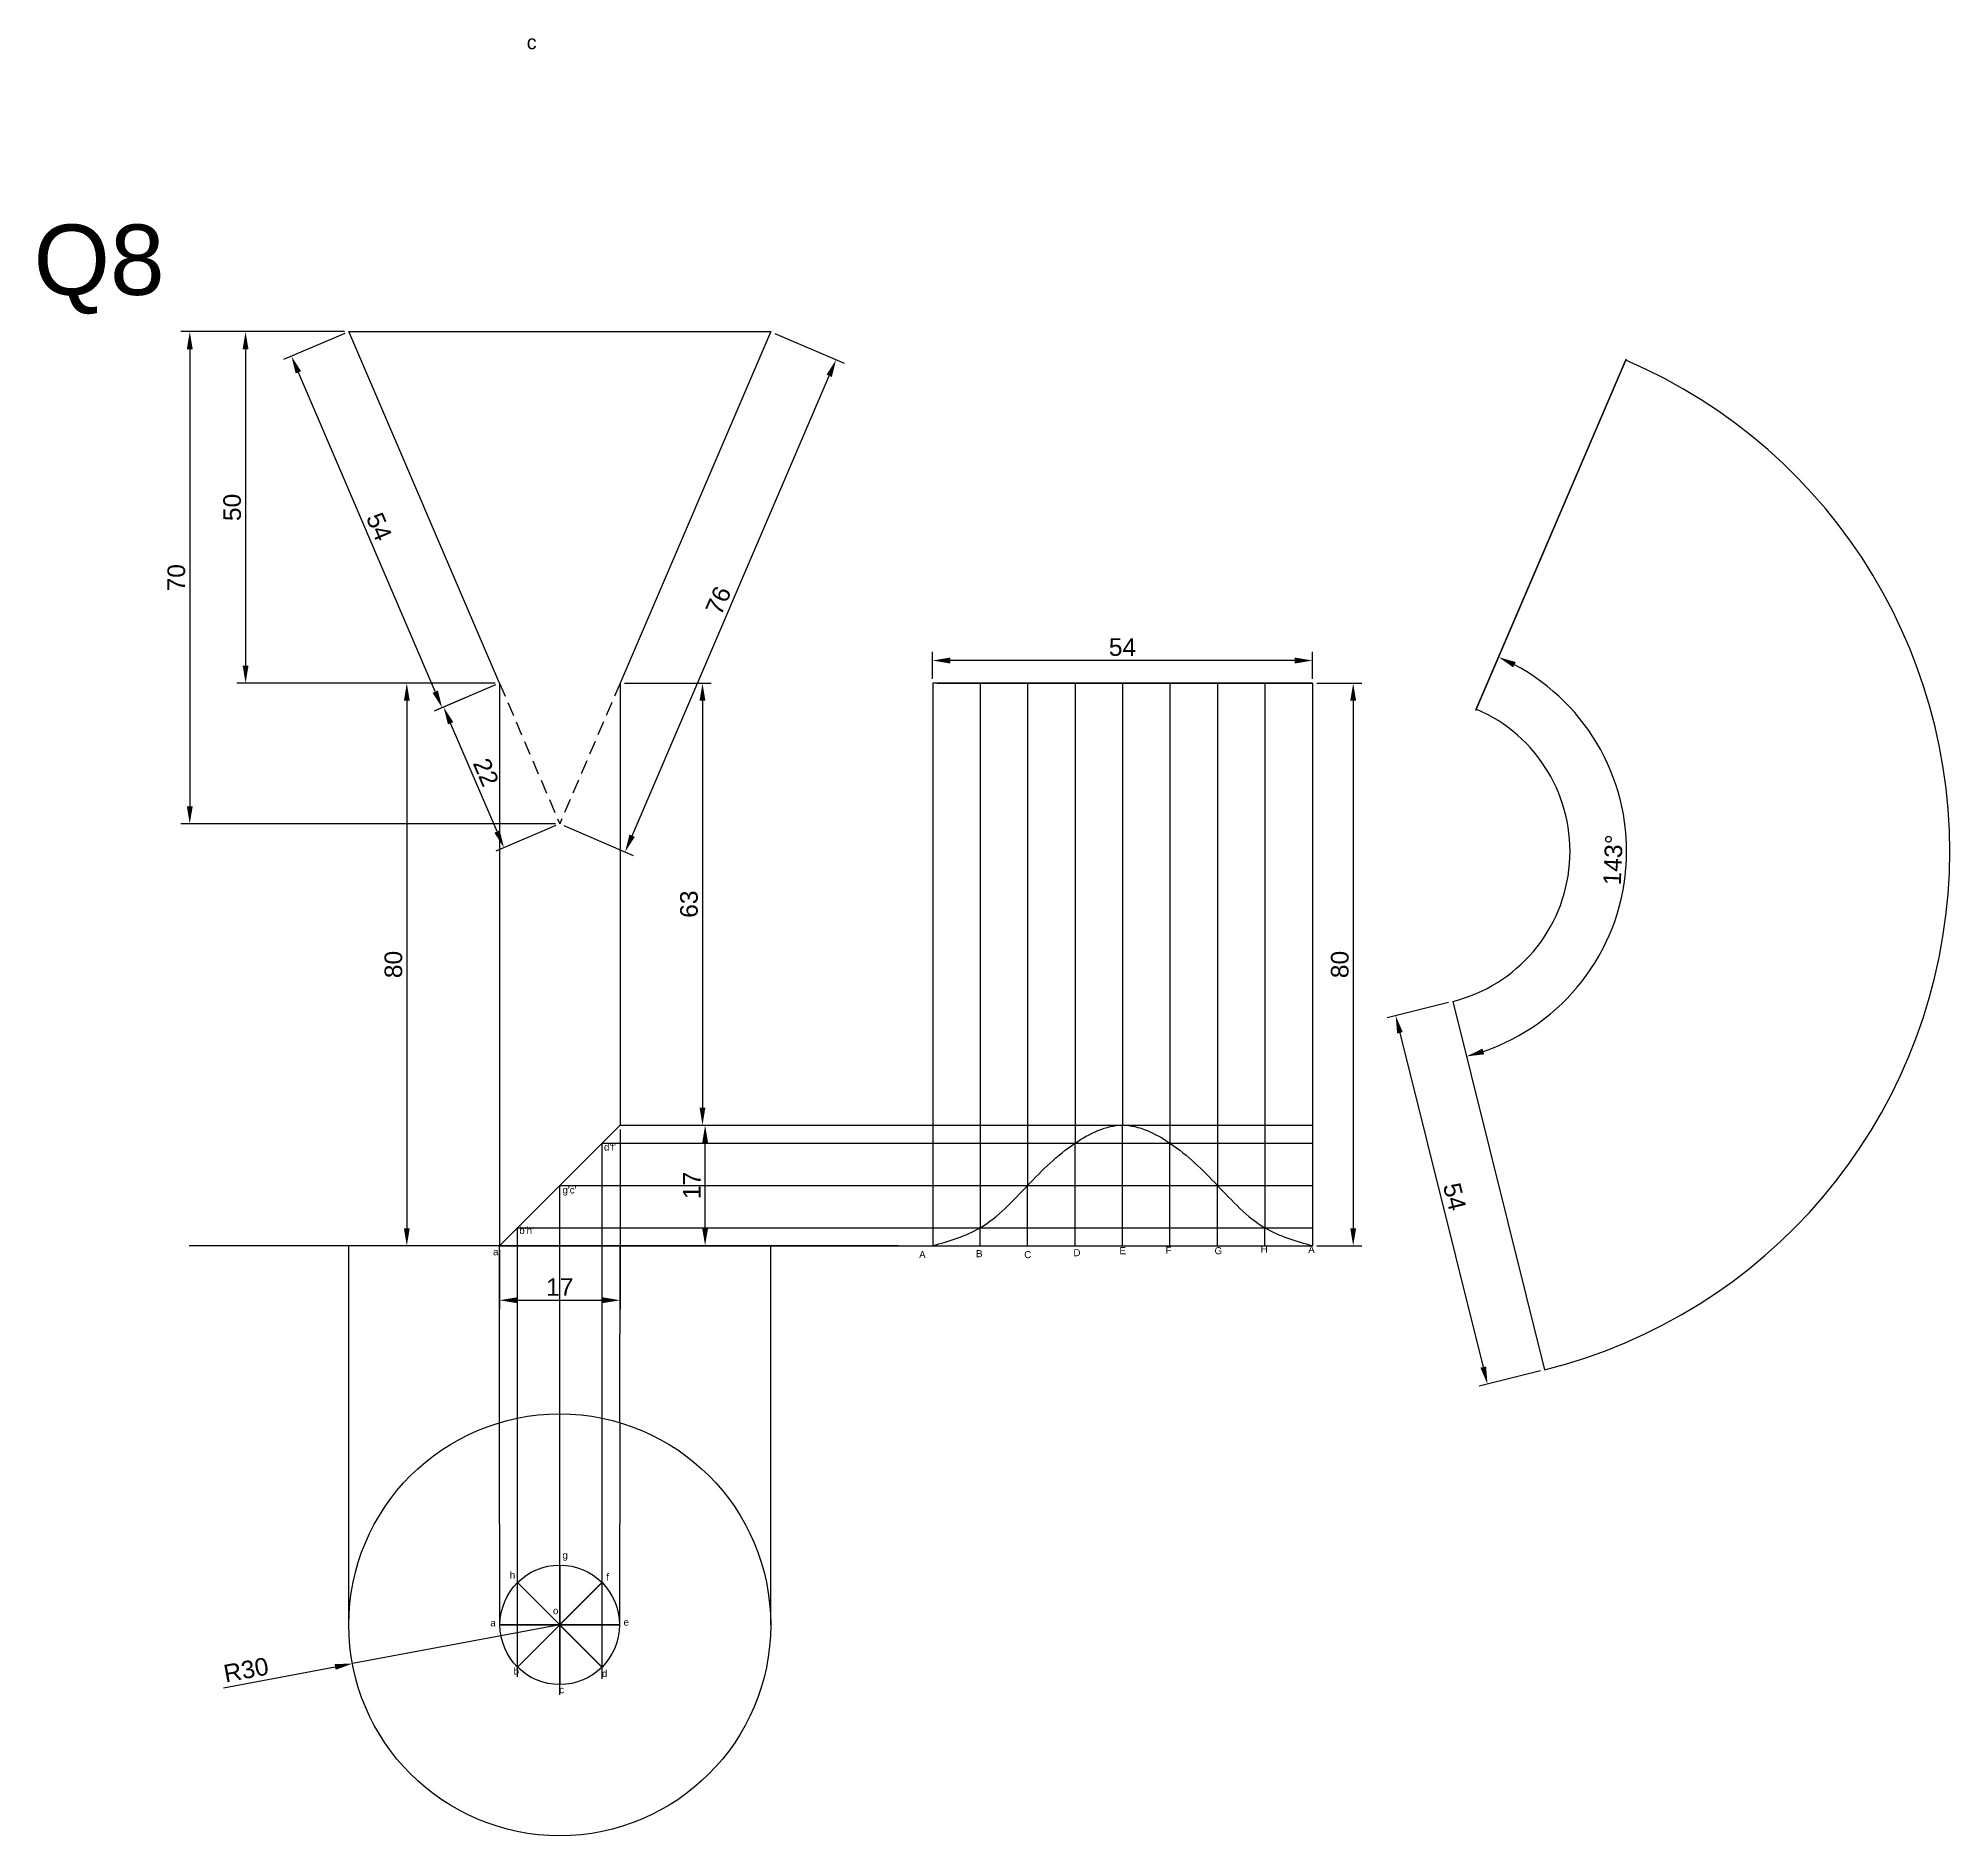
# Model space of a CAD drawing. Header units: millimetres. Extents: x 137 to 7220, y 7466 to 9893.
# Drawn here: x 4106.9 to 4378.7, y 7828.4 to 8084 of the extents above; entities that cross this region are included whole.
import ezdxf

# ---------------------------------------------------------------- set-up
doc = ezdxf.new("R2010")
doc.units = ezdxf.units.MM
doc.header["$PDMODE"] = 35
doc.header["$PDSIZE"] = 3
doc.linetypes.add('JIS_02_2.0', pattern=[3, 2, -1])
for name, color, linetype in [('Dimensions', 1, 'Continuous'), ('Hidden Line', 50, 'JIS_02_2.0'), ('Projection', 140, 'Continuous'), ('Text', 7, 'Continuous')]:
    doc.layers.add(name, color=color, linetype=linetype)
doc.layers.add('Object', color=7, linetype='Continuous', lineweight=30)
doc.styles.get("Standard").update_dxf_attribs({"font": 'arial.ttf'})
doc.dimstyles.new('ISO-25', dxfattribs={"dimtxt": 2.5, "dimasz": 2.5, "dimexe": 1.25, "dimexo": 0.625, "dimtad": 1, "dimdec": 0, "dimtxsty": 'Standard', "dimcen": 2.5, "dimadec": 0, "dimazin": 0, "dimtfac": 1, "dimtdec": 0, "dimtmove": 0, "dimatfit": 3, "dimfxl": 1, "dimarcsym": 0})

# ---------------------------------------------------------------- blocks, each defined once
blk = doc.blocks.new('*D1068')
at = {"layer": 'Defpoints', "color": 0, "transparency": 16777216}
for p in [(4211.06, 8042.28), (4220.36, 8038.3), (4181.06, 7972.28)]:
    blk.add_point(p, dxfattribs=at)
at = {"layer": 'Dimensions', "color": 0, "lineweight": -2, "transparency": 16777216}
for p, q in [((4211.63, 8042.04), (4221.51, 8037.8)), ((4191.35, 7970.6), (4219.38, 8036)), ((4181.63, 7972.04), (4191.51, 7967.8))]:
    blk.add_line(p, q, dxfattribs=at)
at = {"layer": 'Dimensions', "color": 0, "transparency": 16777216}
for points in [[(4219, 8036.16), (4219.76, 8035.84), (4220.36, 8038.3)], [(4190.97, 7970.76), (4191.73, 7970.43), (4190.36, 7968.3)]]:
    blk.add_solid(points, dxfattribs=at)
at = {"layer": 'Dimensions', "color": 0, "transparency": 16777216, "insert": (4203.62, 8004.05), "char_height": 2.5, "attachment_point": 5, "rotation": 66.8014}
blk.add_mtext('76', dxfattribs=at)
blk = doc.blocks.new('*D1069')
at = {"layer": 'Defpoints', "color": 0, "transparency": 16777216}
for p in [(4151.06, 8042.28), (4142.9, 8038.79), (4172.49, 7992.28)]:
    blk.add_point(p, dxfattribs=at)
at = {"layer": 'Dimensions', "color": 0, "lineweight": -2, "transparency": 16777216}
for p, q in [((4150.49, 8042.04), (4141.76, 8038.3)), ((4163.35, 7991.09), (4143.89, 8036.49)), ((4171.91, 7992.04), (4163.18, 7988.3))]:
    blk.add_line(p, q, dxfattribs=at)
at = {"layer": 'Dimensions', "color": 0, "transparency": 16777216}
for points in [[(4144.27, 8036.66), (4143.51, 8036.33), (4142.9, 8038.79)], [(4163.73, 7991.25), (4162.97, 7990.92), (4164.33, 7988.79)]]:
    blk.add_solid(points, dxfattribs=at)
at = {"layer": 'Dimensions', "color": 0, "transparency": 16777216, "insert": (4155.36, 8014.54), "char_height": 2.5, "attachment_point": 5, "rotation": 293.1986}
blk.add_mtext('54', dxfattribs=at)
blk = doc.blocks.new('*D1070')
at = {"layer": 'Defpoints', "color": 0, "transparency": 16777216}
for p in [(4151.06, 8042.28), (4136.38, 7992.28), (4172.49, 7992.28)]:
    blk.add_point(p, dxfattribs=at)
at = {"layer": 'Dimensions', "color": 0, "lineweight": -2, "transparency": 16777216}
for p, q in [((4150.44, 8042.28), (4135.13, 8042.28)), ((4136.38, 8039.78), (4136.38, 7994.78)), ((4171.86, 7992.28), (4135.13, 7992.28))]:
    blk.add_line(p, q, dxfattribs=at)
at = {"layer": 'Dimensions', "color": 0, "transparency": 16777216}
for points in [[(4135.96, 8039.78), (4136.79, 8039.78), (4136.38, 8042.28)], [(4135.96, 7994.78), (4136.79, 7994.78), (4136.38, 7992.28)]]:
    blk.add_solid(points, dxfattribs=at)
at = {"layer": 'Dimensions', "color": 0, "transparency": 16777216, "insert": (4134.48, 8017.28), "char_height": 2.5, "attachment_point": 5, "rotation": 90}
blk.add_mtext('50', dxfattribs=at)
blk = doc.blocks.new('*D1071')
at = {"layer": 'Defpoints', "color": 0, "transparency": 16777216}
for p in [(4151.06, 8042.28), (4128.44, 7972.28), (4181.06, 7972.28)]:
    blk.add_point(p, dxfattribs=at)
at = {"layer": 'Dimensions', "color": 0, "lineweight": -2, "transparency": 16777216}
for p, q in [((4150.44, 8042.28), (4127.19, 8042.28)), ((4128.44, 8039.78), (4128.44, 7974.78)), ((4180.44, 7972.28), (4127.19, 7972.28))]:
    blk.add_line(p, q, dxfattribs=at)
at = {"layer": 'Dimensions', "color": 0, "transparency": 16777216}
for points in [[(4128.02, 8039.78), (4128.86, 8039.78), (4128.44, 8042.28)], [(4128.02, 7974.78), (4128.86, 7974.78), (4128.44, 7972.28)]]:
    blk.add_solid(points, dxfattribs=at)
at = {"layer": 'Dimensions', "color": 0, "transparency": 16777216, "insert": (4126.54, 8007.28), "char_height": 2.5, "attachment_point": 5, "rotation": 90}
blk.add_mtext('70', dxfattribs=at)
blk = doc.blocks.new('*D1072')
at = {"layer": 'Defpoints', "color": 0, "transparency": 16777216}
for p in [(4172.49, 7992.28), (4159.31, 7912.28), (4172.49, 7912.28)]:
    blk.add_point(p, dxfattribs=at)
at = {"layer": 'Dimensions', "color": 0, "lineweight": -2, "transparency": 16777216}
for p, q in [((4171.86, 7992.28), (4158.06, 7992.28)), ((4159.31, 7989.78), (4159.31, 7914.78)), ((4171.86, 7912.28), (4158.06, 7912.28))]:
    blk.add_line(p, q, dxfattribs=at)
at = {"layer": 'Dimensions', "color": 0, "transparency": 16777216}
for points in [[(4158.89, 7989.78), (4159.73, 7989.78), (4159.31, 7992.28)], [(4158.89, 7914.78), (4159.73, 7914.78), (4159.31, 7912.28)]]:
    blk.add_solid(points, dxfattribs=at)
at = {"layer": 'Dimensions', "color": 0, "transparency": 16777216, "insert": (4157.41, 7952.28), "char_height": 2.5, "attachment_point": 5, "rotation": 90}
blk.add_mtext('80', dxfattribs=at)
blk = doc.blocks.new('*D1073')
at = {"layer": 'Defpoints', "color": 0, "transparency": 16777216}
for p in [(4189.63, 7992.28), (4189.63, 7929.43), (4201.36, 7929.43)]:
    blk.add_point(p, dxfattribs=at)
at = {"layer": 'Dimensions', "color": 0, "lineweight": -2, "transparency": 16777216}
for p, q in [((4190.26, 7992.28), (4202.61, 7992.28)), ((4201.36, 7989.78), (4201.36, 7931.93)), ((4190.26, 7929.43), (4202.61, 7929.43))]:
    blk.add_line(p, q, dxfattribs=at)
at = {"layer": 'Dimensions', "color": 0, "transparency": 16777216}
for points in [[(4200.94, 7989.78), (4201.77, 7989.78), (4201.36, 7992.28)], [(4200.94, 7931.93), (4201.77, 7931.93), (4201.36, 7929.43)]]:
    blk.add_solid(points, dxfattribs=at)
at = {"layer": 'Dimensions', "color": 0, "transparency": 16777216, "insert": (4199.45, 7960.86), "char_height": 2.5, "attachment_point": 5, "rotation": 90}
blk.add_mtext('63', dxfattribs=at)
blk = doc.blocks.new('*D1033')
at = {"layer": 'Defpoints', "color": 0, "transparency": 16777216}
for p in [(4172.49, 7992.28), (4164.55, 7988.88), (4181.06, 7972.28)]:
    blk.add_point(p, dxfattribs=at)
at = {"layer": 'Dimensions', "color": 0, "lineweight": -2, "transparency": 16777216}
for p, q in [((4171.91, 7992.04), (4163.4, 7988.39)), ((4172.14, 7971.18), (4165.54, 7986.59)), ((4180.49, 7972.04), (4171.98, 7968.39))]:
    blk.add_line(p, q, dxfattribs=at)
at = {"layer": 'Dimensions', "color": 0, "transparency": 16777216}
for points in [[(4165.92, 7986.75), (4165.16, 7986.42), (4164.55, 7988.88)], [(4172.52, 7971.35), (4171.76, 7971.02), (4173.13, 7968.88)]]:
    blk.add_solid(points, dxfattribs=at)
at = {"layer": 'Dimensions', "color": 0, "transparency": 16777216, "insert": (4170.57, 7979.62), "char_height": 2.5, "attachment_point": 5, "rotation": 293.1986}
blk.add_mtext('22', dxfattribs=at)
blk = doc.blocks.new('*D1074')
at = {"layer": 'Defpoints', "color": 0, "transparency": 16777216}
for p in [(4332.74, 8038.37), (4302.74, 7968.37), (4302.74, 7968.37), (4329.18, 7954.08), (4321.13, 7894.63)]:
    blk.add_point(p, dxfattribs=at)
at = {"layer": 'Dimensions', "color": 0, "lineweight": -2, "transparency": 16777216}
blk.add_arc((4302.74, 7968.37), 30.05, 288.7675, 62.0339, dxfattribs=at)
at = {"layer": 'Dimensions', "color": 0, "transparency": 16777216}
for points in [[(4316.65, 7994.54), (4317.01, 7995.29), (4314.58, 7995.99)], [(4312.53, 7939.51), (4312.29, 7940.31), (4310.01, 7939.21)]]:
    blk.add_solid(points, dxfattribs=at)
at = {"layer": 'Dimensions', "color": 0, "transparency": 16777216, "insert": (4330.87, 7967.15), "char_height": 2.5, "attachment_point": 5, "rotation": 87.5083}
blk.add_mtext('143°', dxfattribs=at)
blk = doc.blocks.new('*D1034')
at = {"layer": 'Defpoints', "color": 0, "transparency": 16777216}
for p in [(4189.63, 7929.43), (4172.49, 7912.28), (4189.63, 7904.53)]:
    blk.add_point(p, dxfattribs=at)
at = {"layer": 'Dimensions', "color": 0, "lineweight": -2, "transparency": 16777216}
for p, q in [((4189.63, 7928.8), (4189.63, 7903.28)), ((4172.49, 7911.66), (4172.49, 7903.28)), ((4174.99, 7904.53), (4187.13, 7904.53))]:
    blk.add_line(p, q, dxfattribs=at)
at = {"layer": 'Dimensions', "color": 0, "transparency": 16777216}
for points in [[(4174.99, 7904.95), (4174.99, 7904.12), (4172.49, 7904.53)], [(4187.13, 7904.95), (4187.13, 7904.12), (4189.63, 7904.53)]]:
    blk.add_solid(points, dxfattribs=at)
at = {"layer": 'Dimensions', "color": 0, "transparency": 16777216, "insert": (4181.06, 7906.41), "char_height": 2.5, "attachment_point": 5}
blk.add_mtext('17', dxfattribs=at)
blk = doc.blocks.new('*D1035')
at = {"layer": 'Defpoints', "color": 0, "transparency": 16777216}
for p in [(4189.63, 7929.43), (4201.73, 7929.43), (4172.49, 7912.28)]:
    blk.add_point(p, dxfattribs=at)
at = {"layer": 'Dimensions', "color": 0, "lineweight": -2, "transparency": 16777216}
for p, q in [((4190.26, 7929.43), (4202.98, 7929.43)), ((4201.73, 7914.78), (4201.73, 7926.93)), ((4173.11, 7912.28), (4202.98, 7912.28))]:
    blk.add_line(p, q, dxfattribs=at)
at = {"layer": 'Dimensions', "color": 0, "transparency": 16777216}
for points in [[(4201.32, 7926.93), (4202.15, 7926.93), (4201.73, 7929.43)], [(4201.32, 7914.78), (4202.15, 7914.78), (4201.73, 7912.28)]]:
    blk.add_solid(points, dxfattribs=at)
at = {"layer": 'Dimensions', "color": 0, "transparency": 16777216, "insert": (4199.85, 7920.86), "char_height": 2.5, "attachment_point": 5, "rotation": 90}
blk.add_mtext('17', dxfattribs=at)
blk = doc.blocks.new('*U1031')
at = {"layer": 'Object'}
blk.add_line((0, 17), (0, 0), dxfattribs=at)
blk = doc.blocks.new('*U1030')
at = {"layer": 'Object', "color": 0, "linetype": 'ByBlock', "lineweight": -2, "transparency": 16777216}
blk.add_blockref('*U1031', (111.29, 113.17), dxfattribs=at)
for p, rotation in [((111.29, 130.17), 180), ((117.3, 115.66), 44.99999999999999), ((117.3, 127.69), 135.0000000000001), ((105.28, 127.69), 225), ((105.28, 115.66), 315.0000000000001), ((119.79, 121.67), 90), ((102.79, 121.67), 270)]:
    blk.add_blockref('*U1031', p, dxfattribs=dict(at, rotation=rotation))
blk = doc.blocks.new('*D1095')
at = {"layer": 'Defpoints', "color": 0, "transparency": 16777216}
for p in [(4181.06, 7858.37), (4151.57, 7852.85)]:
    blk.add_point(p, dxfattribs=at)
at = {"layer": 'Dimensions', "color": 0, "lineweight": -2, "transparency": 16777216}
for p, q in [((4181.06, 7858.37), (4151.57, 7852.85)), ((4133.25, 7849.42), (4149.11, 7852.39))]:
    blk.add_line(p, q, dxfattribs=at)
at = {"layer": 'Dimensions', "color": 0, "transparency": 16777216}
blk.add_solid([(4149.04, 7852.8), (4149.19, 7851.98), (4151.57, 7852.85)], dxfattribs=at)
at = {"layer": 'Dimensions', "color": 0, "transparency": 16777216, "insert": (4136.45, 7851.96), "char_height": 2.5, "attachment_point": 5, "rotation": 10.6011}
blk.add_mtext('R30', dxfattribs=at)
blk = doc.blocks.new('*D1103')
at = {"layer": 'Defpoints', "color": 0, "transparency": 16777216}
for p in [(4308.06, 7947.02), (4321.13, 7894.63), (4313, 7892.6)]:
    blk.add_point(p, dxfattribs=at)
at = {"layer": 'Dimensions', "color": 0, "lineweight": -2, "transparency": 16777216}
for p, q in [((4307.46, 7946.87), (4298.72, 7944.7)), ((4300.54, 7942.57), (4312.4, 7895.03)), ((4320.52, 7894.48), (4311.79, 7892.3))]:
    blk.add_line(p, q, dxfattribs=at)
at = {"layer": 'Dimensions', "color": 0, "transparency": 16777216}
for points in [[(4300.95, 7942.67), (4300.14, 7942.47), (4299.94, 7945)], [(4312.8, 7895.13), (4311.99, 7894.93), (4313, 7892.6)]]:
    blk.add_solid(points, dxfattribs=at)
at = {"layer": 'Dimensions', "color": 0, "transparency": 16777216, "insert": (4308.31, 7919.26), "char_height": 2.5, "attachment_point": 5, "rotation": 284}
blk.add_mtext('54', dxfattribs=at)
blk = doc.blocks.new('*D1104')
at = {"layer": 'Defpoints', "color": 0, "transparency": 16777216}
for p in [(4234.09, 7995.51), (4234.09, 7992.28), (4288.09, 7992.28)]:
    blk.add_point(p, dxfattribs=at)
at = {"layer": 'Dimensions', "color": 0, "lineweight": -2, "transparency": 16777216}
for p, q in [((4234.09, 7992.91), (4234.09, 7996.76)), ((4285.59, 7995.51), (4236.59, 7995.51)), ((4288.09, 7992.91), (4288.09, 7996.76))]:
    blk.add_line(p, q, dxfattribs=at)
at = {"layer": 'Dimensions', "color": 0, "transparency": 16777216}
for points in [[(4236.59, 7995.93), (4236.59, 7995.09), (4234.09, 7995.51)], [(4285.59, 7995.93), (4285.59, 7995.09), (4288.09, 7995.51)]]:
    blk.add_solid(points, dxfattribs=at)
at = {"layer": 'Dimensions', "color": 0, "transparency": 16777216, "insert": (4261.09, 7997.41), "char_height": 2.5, "attachment_point": 5}
blk.add_mtext('54', dxfattribs=at)
blk = doc.blocks.new('*D1105')
at = {"layer": 'Defpoints', "color": 0, "transparency": 16777216}
for p in [(4288.09, 7992.28), (4288.09, 7912.28), (4293.9, 7912.28)]:
    blk.add_point(p, dxfattribs=at)
at = {"layer": 'Dimensions', "color": 0, "lineweight": -2, "transparency": 16777216}
for p, q in [((4288.72, 7992.28), (4295.15, 7992.28)), ((4293.9, 7989.78), (4293.9, 7914.78)), ((4288.72, 7912.28), (4295.15, 7912.28))]:
    blk.add_line(p, q, dxfattribs=at)
at = {"layer": 'Dimensions', "color": 0, "transparency": 16777216}
for points in [[(4293.48, 7989.78), (4294.32, 7989.78), (4293.9, 7992.28)], [(4293.48, 7914.78), (4294.32, 7914.78), (4293.9, 7912.28)]]:
    blk.add_solid(points, dxfattribs=at)
at = {"layer": 'Dimensions', "color": 0, "transparency": 16777216, "insert": (4292, 7952.28), "char_height": 2.5, "attachment_point": 5, "rotation": 90}
blk.add_mtext('80', dxfattribs=at)

msp = doc.modelspace()

# ---------------------------------------------------------------- linework, layer by layer
at = {"layer": 'Hidden Line'}
for p in [(4172.489, 7992.285), (4189.632, 7992.285)]:
    msp.add_line(p, (4181.06, 7972.285), dxfattribs=at)
at = {"layer": 'Object'}
for p, q in [((4151.06, 8042.285), (4211.06, 8042.285)), ((4172.489, 7992.285), (4151.06, 8042.285)), ((4211.06, 8042.285), (4189.632, 7992.285)), ((4332.74, 8038.371), (4311.311, 7988.371)), ((4311.406, 7988.592), (4332.74, 8038.371)), ((4332.74, 8038.371), (4311.406, 7988.592)), ((4172.489, 7992.285), (4172.489, 7912.285)), ((4189.632, 7992.285), (4189.632, 7929.428)), ((4234.093, 7992.285), (4234.093, 7912.285)), ((4288.093, 7992.285), (4234.093, 7992.285)), ((4234.713, 7992.285), (4288.093, 7992.285)), ((4240.843, 7992.285), (4240.843, 7914.846)), ((4247.593, 7992.285), (4247.593, 7920.856)), ((4254.343, 7992.285), (4254.343, 7926.867)), ((4261.093, 7992.285), (4261.093, 7929.428)), ((4267.843, 7992.285), (4267.843, 7926.867)), ((4274.593, 7992.285), (4274.593, 7920.856)), ((4281.343, 7992.285), (4281.343, 7914.846)), ((4288.093, 7992.285), (4288.093, 7912.285)), ((4308.062, 7947.024), (4321.126, 7894.628)), ((4172.489, 7912.285), (4189.632, 7929.428)), ((4229.177, 7912.285), (4128.335, 7912.285)), ((4172.489, 7912.285), (4229.177, 7912.285))]:
    msp.add_line(p, q, dxfattribs=at)
for radius in [30, 8.5]:
    msp.add_circle((4181.06, 7858.372), radius, dxfattribs=at)
for radius in [76, 22]:
    msp.add_arc((4302.74, 7968.371), radius, 284, 66.80141, dxfattribs=at)
msp.add_spline([(4234.093, 7912.285), (4240.843, 7914.846), (4247.593, 7920.856), (4254.343, 7926.867), (4261.093, 7929.428), (4267.843, 7926.867), (4274.593, 7920.856), (4281.343, 7914.846), (4288.093, 7912.285)], degree=3, dxfattribs=at)
at = {"layer": 'Projection'}
for p, q in [((4189.632, 7929.428), (4288.093, 7929.428)), ((4261.093, 7912.285), (4261.093, 7929.428)), ((4187.071, 7912.285), (4187.071, 7926.867)), ((4187.071, 7926.867), (4288.093, 7926.867)), ((4254.343, 7912.285), (4254.343, 7926.867)), ((4267.843, 7912.285), (4267.843, 7926.867)), ((4181.06, 7912.285), (4181.06, 7920.856)), ((4181.06, 7920.856), (4288.093, 7920.856)), ((4247.593, 7912.285), (4247.593, 7920.856)), ((4274.593, 7912.285), (4274.593, 7920.856)), ((4175.05, 7912.285), (4175.05, 7914.846)), ((4175.05, 7914.846), (4288.093, 7914.846)), ((4240.843, 7912.285), (4240.843, 7914.846)), ((4281.343, 7912.285), (4281.343, 7914.846)), ((4151.06, 7858.372), (4151.06, 7912.285)), ((4172.51, 7887.128), (4172.489, 7912.285)), ((4172.489, 7912.285), (4288.093, 7912.285)), ((4175.05, 7850.996), (4175.05, 7912.285)), ((4181.06, 7848.437), (4181.06, 7912.285)), ((4187.071, 7850.677), (4187.071, 7912.285)), ((4189.61, 7887.128), (4189.632, 7912.285)), ((4211.06, 7858.372), (4211.06, 7912.285)), ((4172.56, 7858.372), (4172.51, 7887.128)), ((4189.61, 7887.128), (4189.56, 7858.358)), ((4175.05, 7852.362), (4175.05, 7864.383)), ((4187.071, 7852.362), (4187.071, 7864.383))]:
    msp.add_line(p, q, dxfattribs=at)

# ---------------------------------------------------------------- block references
at = {"layer": 'Object'}
msp.add_blockref('*U1030', (4069.767, 7736.697), dxfattribs=at)

# ---------------------------------------------------------------- texts
at = {"layer": 'Text'}
for s, height, p in [('c', 2, (4176.365, 8082.446)), ('Q8', 10, (4106.229, 8047.508)), ("d'f'", 1, (4187.35, 7925.824)), ("g'c'", 1, (4181.435, 7919.717)), ("b'h'", 1, (4175.299, 7913.969)), ('a', 1, (4171.571, 7910.92)), ('A', 1, (4232.165, 7910.52)), ('B', 1, (4240.255, 7910.657)), ('C', 1, (4247.111, 7910.52)), ('D', 1, (4254.104, 7910.794)), ('E', 1, (4260.649, 7911.082)), ('F', 1, (4267.202, 7911.136)), ('G', 1, (4274.184, 7911.082)), ('H', 1, (4280.736, 7911.297)), ('A', 1, (4287.503, 7911.243)), ('g', 1, (4181.44, 7867.789)), ('h', 1, (4173.954, 7864.917)), ('f', 1, (4187.649, 7864.669)), ('o', 1, (4180.092, 7859.882)), ('a', 1, (4171.186, 7858.153)), ('e', 1, (4190.133, 7858.251)), ('b', 1, (4174.486, 7851.266)), ('d', 1, (4187.046, 7850.947)), ('c', 1, (4180.979, 7848.642))]:
    msp.add_text(s, height=height, dxfattribs=at).set_placement(p)

# ---------------------------------------------------------------- dimensions: what is measured, and where the dimension line sits
at = {"layer": 'Dimensions'}
for base, p1, p2, picture, middle in [((4128.439, 7972.285), (4151.06, 8042.285), (4181.06, 7972.285), '*D1071', (4126.537, 8007.285)), ((4136.377, 7992.285), (4151.06, 8042.285), (4172.489, 7992.285), '*D1070', (4134.476, 8017.285)), ((4159.311, 7912.285), (4172.489, 7992.285), (4172.489, 7912.285), '*D1072', (4157.41, 7952.285)), ((4201.356, 7929.428), (4189.632, 7992.285), (4189.632, 7929.428), '*D1073', (4199.454, 7960.856)), ((4201.732, 7929.428), (4172.489, 7912.285), (4189.632, 7929.428), '*D1035', (4199.852, 7920.856))]:
    dim = msp.add_linear_dim(base=base, p1=p1, p2=p2, angle=90, dimstyle='ISO-25', dxfattribs=at)
    dim.commit()
    dim.dimension.update_dxf_attribs({"geometry": picture, "text_midpoint": middle})
for p1, p2, distance, picture, middle in [((4172.489, 7992.285), (4151.06, 8042.285), 8.873, '*D1069', (4155.362, 8014.537)), ((4181.06, 7972.285), (4211.06, 8042.285), -10.123, '*D1068', (4203.617, 8004.046)), ((4181.06, 7972.285), (4172.489, 7992.285), 8.633, '*D1033', (4170.568, 7979.625)), ((4308.062, 7947.024), (4321.126, 7894.628), -8.374, '*D1103', (4308.309, 7919.259))]:
    dim = msp.add_aligned_dim(p1=p1, p2=p2, distance=distance, dimstyle='ISO-25', dxfattribs=at)
    dim.commit()
    dim.dimension.update_dxf_attribs({"geometry": picture, "text_midpoint": middle})
dim = msp.add_angular_dim_2l(base=(4329.177, 7954.077), line1=((4302.74, 7968.371), (4321.126, 7894.628)), line2=((4332.74, 8038.371), (4302.74, 7968.371)), dimstyle='ISO-25', dxfattribs=at)
dim.commit()
dim.dimension.update_dxf_attribs({"geometry": '*D1074', "text_midpoint": (4332.765, 7967.064), "dimtype": 162})
for base, p1, p2, picture, middle in [((4234.093, 7995.51), (4288.093, 7992.285), (4234.093, 7992.285), '*D1104', (4261.093, 7997.406)), ((4189.632, 7904.533), (4172.489, 7912.285), (4189.632, 7929.428), '*D1034', (4181.06, 7906.413))]:
    dim = msp.add_linear_dim(base=base, p1=p1, p2=p2, dimstyle='ISO-25', dxfattribs=at)
    dim.commit()
    dim.dimension.update_dxf_attribs({"geometry": picture, "text_midpoint": middle})
dim = msp.add_linear_dim(base=(4293.899, 7912.285), p1=(4288.093, 7992.285), p2=(4288.093, 7912.285), angle=90, dimstyle='ISO-25', dxfattribs=at)
dim.commit()
dim.dimension.update_dxf_attribs({"geometry": '*D1105', "text_midpoint": (4293.899, 7952.285), "dimtype": 160})
dim = msp.add_radius_dim(center=(4181.06, 7858.372), mpoint=(4151.572, 7852.853), dimstyle='ISO-25', dxfattribs=at)
dim.commit()
dim.dimension.update_dxf_attribs({"geometry": '*D1095', "text_midpoint": (4136.797, 7850.088), "dimtype": 164})

doc.saveas('drawing.dxf')
